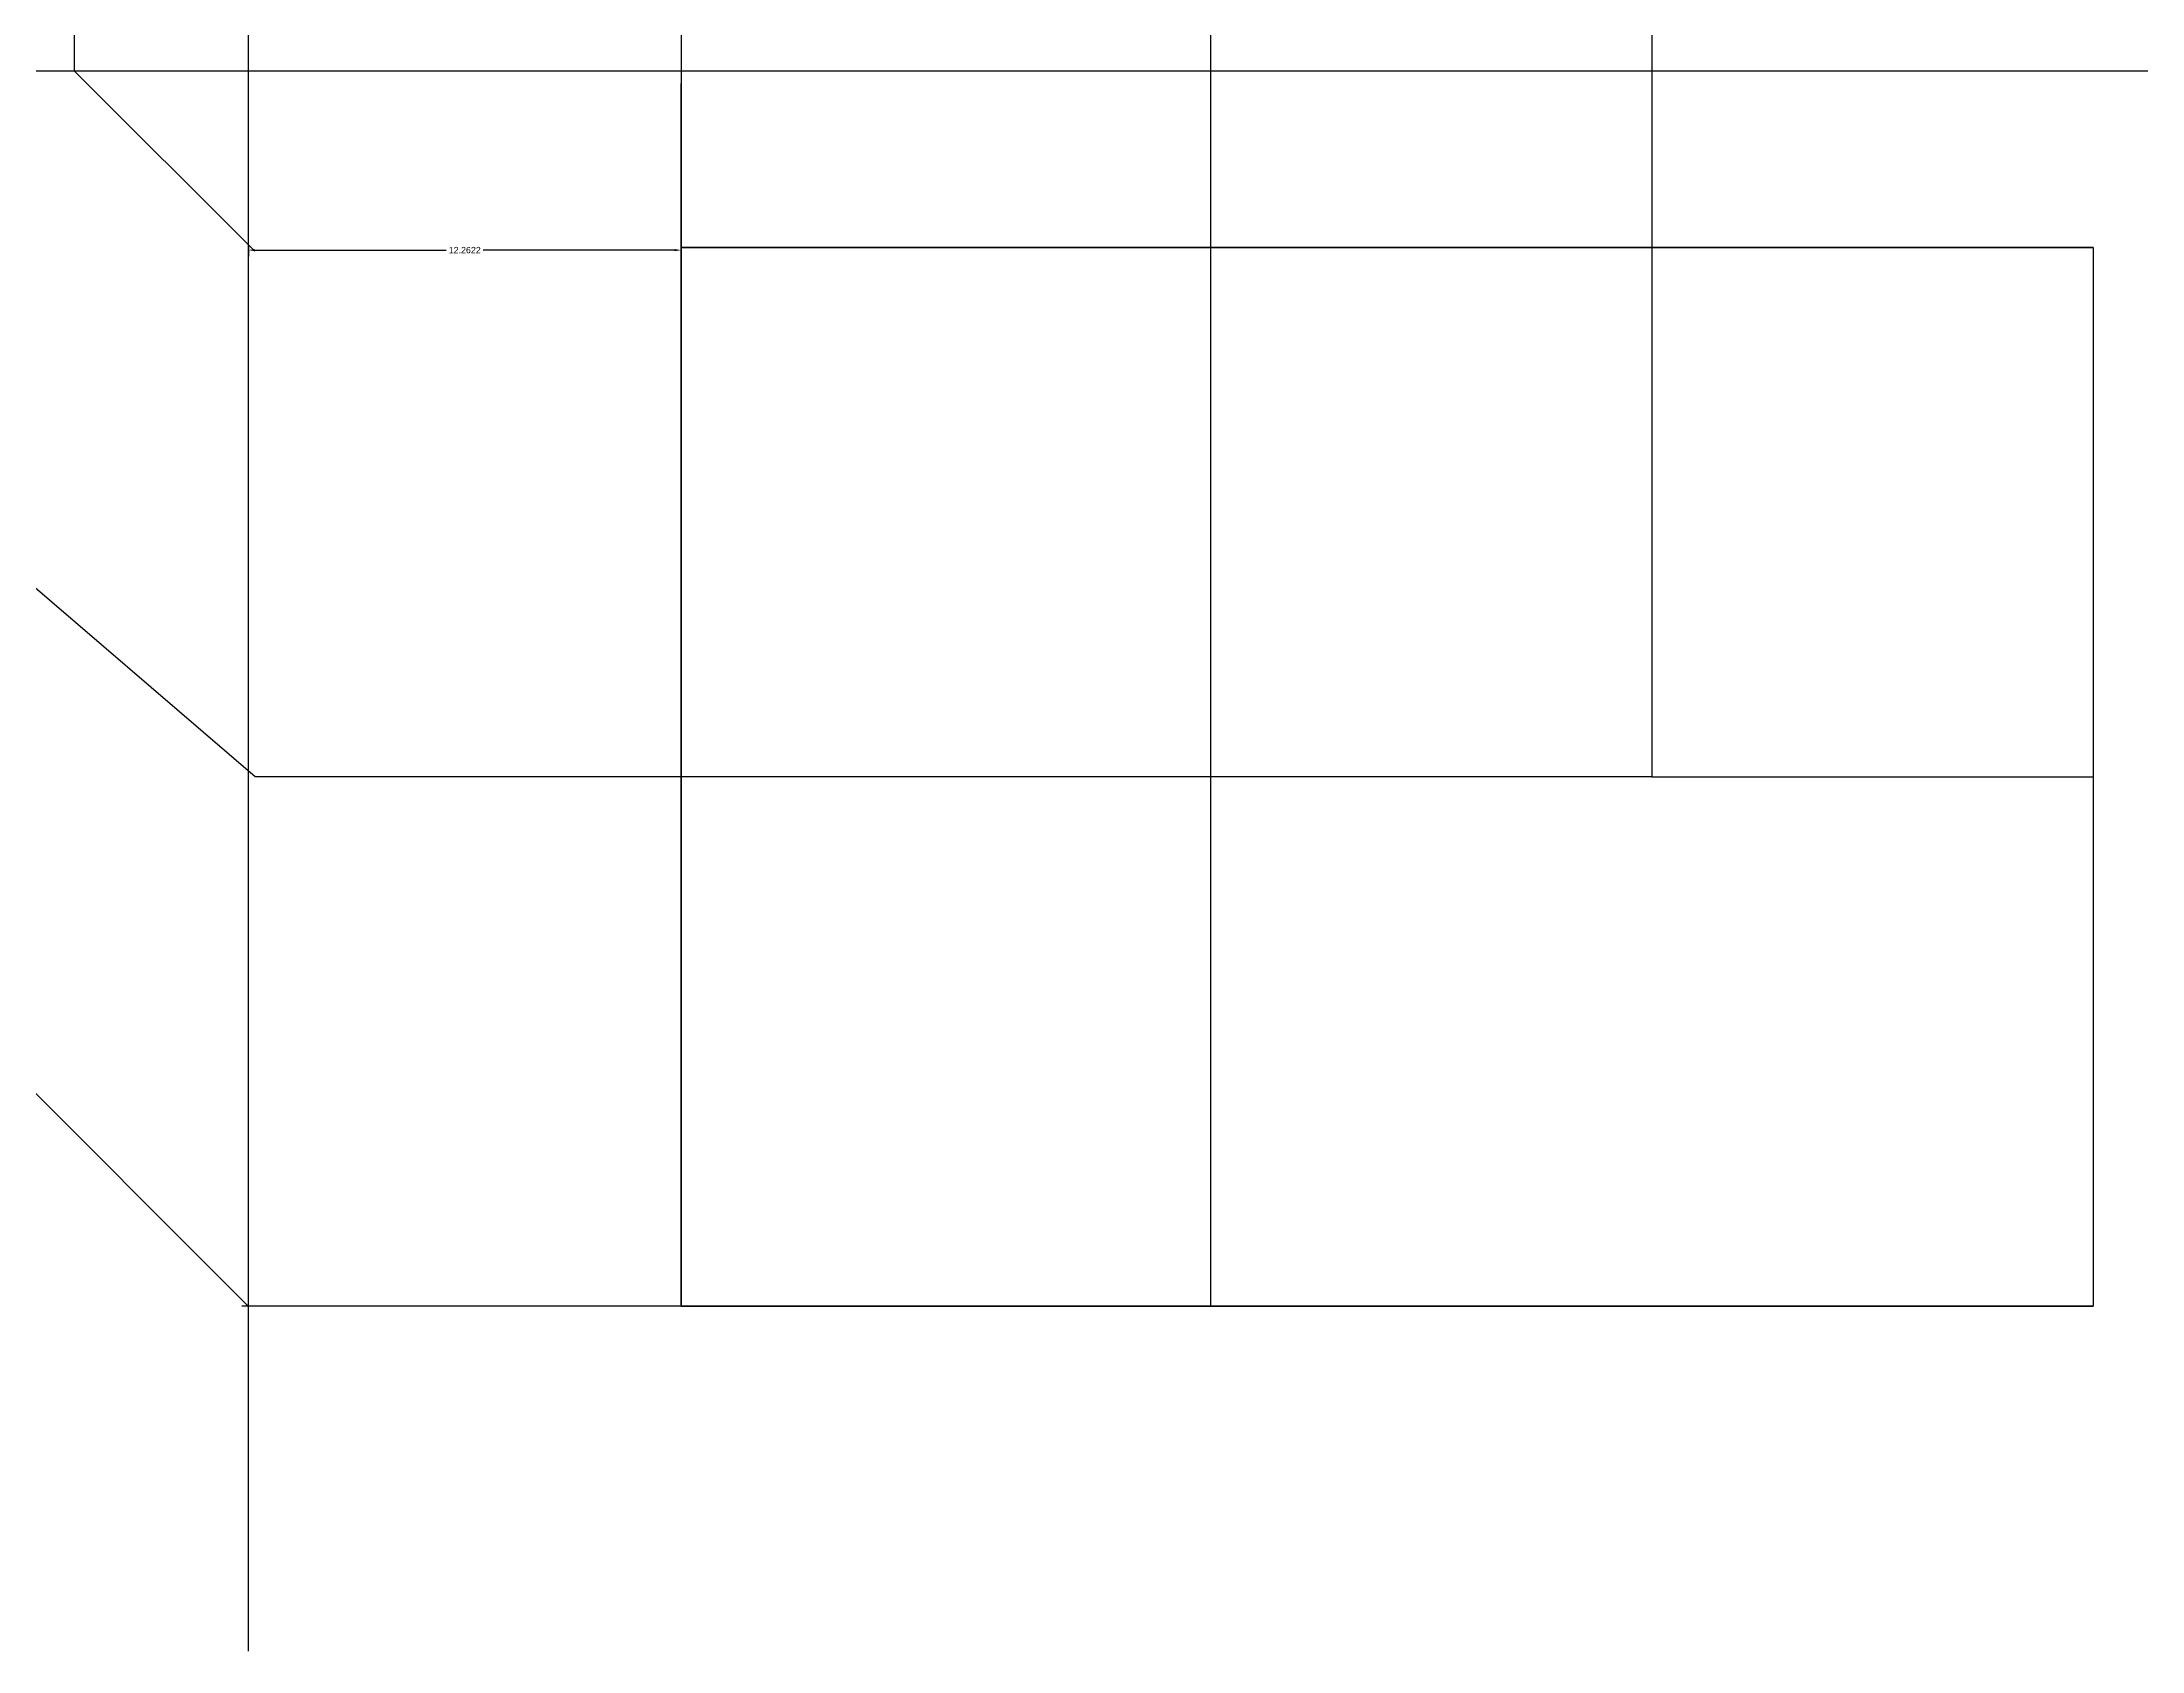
# Model space of a CAD drawing. Header units: inches. Extents: x 28 to 291, y 6 to 90.
# Drawn here: x 158.7 to 218.2, y 5.9 to 51.5 of the extents above; entities that cross this region are included whole.
import ezdxf

# ---------------------------------------------------------------- set-up
doc = ezdxf.new("R2010")
doc.units = ezdxf.units.IN
doc.header["$MEASUREMENT"] = 0
doc.styles.get("Standard").update_dxf_attribs({"font": 'arial.ttf'})
doc.dimstyles.get("Standard").update_dxf_attribs({"dimtxt": 0.18, "dimasz": 0.18, "dimexe": 0.18, "dimexo": 0.0625, "dimgap": 0.09, "dimtad": 0, "dimtih": 1, "dimtoh": 1, "dimdec": 4, "dimzin": 0, "dimdsep": 46, "dimtxsty": 'Standard', "dimcen": 0.09, "dimadec": 0, "dimazin": 0, "dimtfac": 1, "dimtdec": 4, "dimtofl": 0, "dimtmove": 0, "dimatfit": 3, "dimfxl": 1, "dimtolj": 1, "dimtzin": 0, "dimarcsym": 0})

# ---------------------------------------------------------------- blocks, each defined once
blk = doc.blocks.new('*D3')
at = {"color": 0, "lineweight": -2, "transparency": 16777216}
for p, q in [((164.521, 45.767), (164.521, 45.457)), ((164.701, 45.637), (170.127, 45.637)), ((176.603, 45.637), (171.176, 45.637)), ((176.783, 45.652), (176.783, 45.457))]:
    blk.add_line(p, q, dxfattribs=at)
at = {"color": 0, "lineweight": 30, "transparency": 16777216}
for points in [[(164.701, 45.667), (164.701, 45.607), (164.521, 45.637)], [(176.603, 45.667), (176.603, 45.607), (176.783, 45.637)]]:
    blk.add_solid(points, dxfattribs=at)
at = {"layer": 'Defpoints', "color": 0, "lineweight": 30, "transparency": 16777216}
for p in [(164.521, 45.829), (164.521, 45.637), (176.783, 45.715)]:
    blk.add_point(p, dxfattribs=at)
at = {"color": 0, "lineweight": 30, "transparency": 16777216, "insert": (170.652, 45.637), "char_height": 0.18, "attachment_point": 5}
blk.add_mtext('\\A1;12.2622', dxfattribs=at)

msp = doc.modelspace()

# ---------------------------------------------------------------- linework, layer by layer
at = {"lineweight": 30}
for p, q in [((159.593, 50.71457), (159.593, 85.71457)), ((164.52052, 85.71457), (164.52052, 5.94349)), ((164.52052, 15.71457), (129.5979, 50.6372)), ((164.71368, 30.71457), (141.37402, 50.73649)), ((164.70052, 45.60705), (159.58763, 50.71995)), ((204.28468, 30.71457), (164.71368, 30.71457)), ((176.78277, 15.71457), (164.33277, 15.71457))]:
    msp.add_line(p, q, dxfattribs=at)
for p, q in [((191.78277, 85.71457), (191.78277, 15.71457)), ((204.28468, 70.71229), (204.28468, 45.64229)), ((176.78277, 55.71457), (176.78277, 45.71457)), ((151.95111, 50.71457), (211.95111, 50.71457)), ((211.95111, 50.71457), (219.29023, 50.71457)), ((176.78277, 15.71457), (176.78277, 45.71457)), ((204.28468, 45.71457), (204.28468, 30.71457)), ((216.78277, 45.71457), (216.78277, 15.71457)), ((204.28468, 30.71457), (216.77468, 30.71457))]:
    msp.add_line(p, q)
at = {"lineweight": 40}
for p, q in [((176.78277, 15.71457), (176.78277, 50.35559)), ((176.78277, 45.71457), (216.78277, 45.71457)), ((216.78277, 15.71457), (176.78277, 15.71457))]:
    msp.add_line(p, q, dxfattribs=at)

# ---------------------------------------------------------------- dimensions: what is measured, and where the dimension line sits
at = {"lineweight": 30}
dim = msp.add_linear_dim(base=(164.52052413, 45.63705045), p1=(176.78277407, 45.71457468), p2=(164.52052413, 45.82903475), dimstyle='Standard', dxfattribs=at)
dim.commit()
dim.dimension.update_dxf_attribs({"geometry": '*D3', "text_midpoint": (170.6516491, 45.63705045)})

doc.saveas('drawing.dxf')
